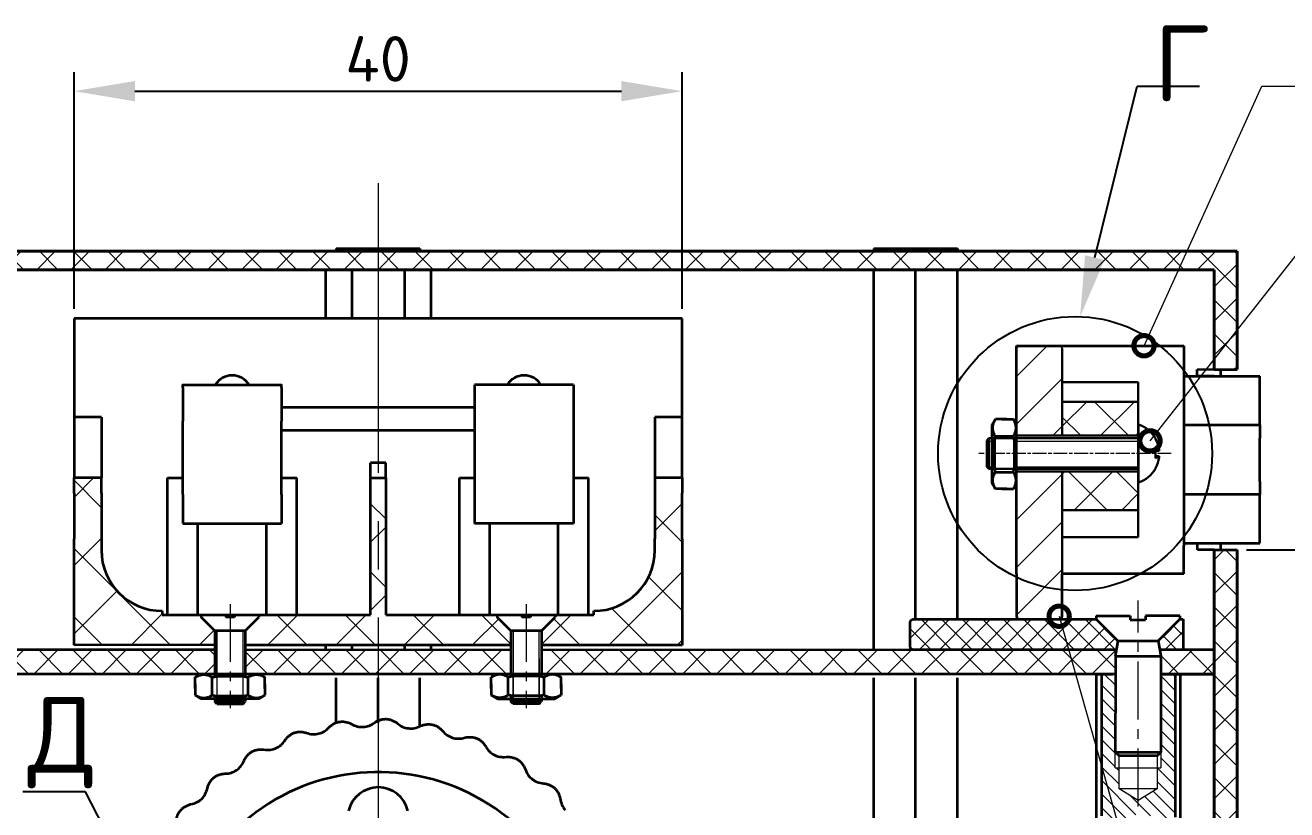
# Model space of a CAD drawing. Header units: millimetres. Extents: x -3633 to 871, y -630 to 261.
# Drawn here: x -569.5 to -486.5, y -286 to -234.4 of the extents above; entities that cross this region are included whole.
import ezdxf
from ezdxf import colors
from ezdxf.entities.mleader import LeaderData, LeaderLine
from ezdxf.math import Vec2, Vec3

# ---------------------------------------------------------------- set-up
doc = ezdxf.new("R2010")
doc.units = ezdxf.units.MM
for name, pattern in [('CENTER2', [28.575, 19.05, -3.175, 3.175, -3.175]), ('Сплошная', [0]), ('Штриховая (длинный-короткий)', [13.68, 9.12, -1.14, 2.28, -1.14])]:
    doc.linetypes.add(name, pattern=pattern)
for name, color, linetype, lineweight in [('Sheet', 7, 'Continuous', 30), ('Text', 7, 'Continuous', 18), ('Размерные линии', 7, 'Continuous', 15), ('Сплошная толстая основная', 7, 'Continuous', 70), ('Сплошная тонкая', 7, 'Continuous', 20), ('Штриховка', 7, 'Continuous', 9)]:
    doc.layers.add(name, color=color, linetype=linetype, lineweight=lineweight)
doc.styles.add('Main', font='isocpeur.ttf', dxfattribs={"height": 3})
doc.styles.get("Standard").update_dxf_attribs({"font": 'arial.ttf'})
doc.dimstyles.new('ISO-25', dxfattribs={"dimtxt": 3, "dimasz": 4, "dimexe": 1.25, "dimexo": 0.625, "dimtad": 1, "dimtoh": 1, "dimtxsty": 'Main', "dimcen": 2.5, "dimadec": 0, "dimazin": 0, "dimtfac": 1, "dimtmove": 0, "dimatfit": 3, "dimfxl": 1, "dimarcsym": 0})
pattern_1 = [(315, (-2192.3733, -484.4126), (1.122532, 1.122532), []), (45, (-2192.3733, -484.4126), (-1.122532, 1.122532), [])]
pattern_2 = [(225, (-2179.315, -489.2828), (0.6735192, -0.6735192), []), (315, (-2179.315, -489.2828), (0.6735192, 0.6735192), [])]

# ---------------------------------------------------------------- blocks, each defined once
blk = doc.blocks.new('*D76')
at = {"layer": 'Defpoints', "color": 0, "transparency": 16777216}
for p in [(-526.315, -238.749), (-566.315, -253.698), (-526.315, -253.698)]:
    blk.add_point(p, dxfattribs=at)
at = {"layer": 'Размерные линии', "color": 0, "lineweight": -2, "transparency": 16777216}
for p, q in [((-566.315, -253.073), (-566.315, -237.499)), ((-526.315, -253.073), (-526.315, -237.499)), ((-562.315, -238.749), (-530.315, -238.749))]:
    blk.add_line(p, q, dxfattribs=at)
at = {"layer": 'Размерные линии', "color": 0, "transparency": 16777216}
for points in [[(-562.315, -238.082), (-562.315, -239.416), (-566.315, -238.749)], [(-530.315, -238.082), (-530.315, -239.416), (-526.315, -238.749)]]:
    blk.add_solid(points, dxfattribs=at)
at = {"layer": 'Размерные линии', "color": 0, "transparency": 16777216, "insert": (-546.315, -236.624), "char_height": 3, "attachment_point": 5, "style": 'Main'}
blk.add_mtext('40', dxfattribs=at)
blk = doc.blocks.new('*D78')
at = {"layer": 'Defpoints', "color": 0, "transparency": 16777216}
for p in [(-489.815, -268.931), (-481.401, -268.931), (-489.815, -303.109)]:
    blk.add_point(p, dxfattribs=at)
at = {"layer": 'Размерные линии', "color": 0, "lineweight": -2, "transparency": 16777216}
for p, q in [((-489.19, -268.931), (-480.151, -268.931)), ((-481.401, -299.109), (-481.401, -272.931)), ((-489.19, -303.109), (-480.151, -303.109))]:
    blk.add_line(p, q, dxfattribs=at)
at = {"layer": 'Размерные линии', "color": 0, "transparency": 16777216}
for points in [[(-482.067, -272.931), (-480.734, -272.931), (-481.401, -268.931)], [(-482.067, -299.109), (-480.734, -299.109), (-481.401, -303.109)]]:
    blk.add_solid(points, dxfattribs=at)
at = {"layer": 'Размерные линии', "color": 0, "transparency": 16777216, "insert": (-483.526, -286.02), "char_height": 3, "attachment_point": 5, "rotation": 90, "style": 'Main'}
blk.add_mtext('34', dxfattribs=at)
blk = doc.blocks.new('_DotSmall')
at = {"color": 0, "linetype": 'ByBlock', "const_width": 0.5}
blk.add_lwpolyline([(-0.0625, 0, 1), (0.0625, 0, 1)], format="xyb", close=True, dxfattribs=at)

msp = doc.modelspace()

# ---------------------------------------------------------------- hatches: boundary and pattern name
at = {"layer": 'Сплошная тонкая', "lineweight": 0}
h = msp.add_hatch(dxfattribs=at)
h.set_pattern_fill('ANSI31', color=256, scale=0.2, angle=270)
h.set_pattern_definition([(315, (-1894.3885, -622.53045), (0.4490128, 0.4490128), [])])
edge = h.paths.add_edge_path()
edge.add_spline(control_points=[(-498.74, -286.43), (-498.417, -286.688), (-497.605, -287.337), (-496.212, -285.52), (-494.206, -287.248), (-493.882, -286.518), (-493.882, -286.516)], knot_values=[0, 0, 0, 0, 1.087651, 2.739415, 5.124833, 5.130619, 5.130619, 5.130619, 5.130619], degree=3, periodic=0)
edge.add_line((-493.882, -286.516), (-493.882, -277.098))
edge.add_line((-493.882, -277.098), (-494.645, -277.098))
edge.add_line((-494.645, -277.098), (-494.815, -277.098))
edge.add_line((-494.815, -277.098), (-494.827, -275.921))
edge.add_line((-494.827, -275.921), (-494.827, -283.271))
edge.add_line((-494.827, -283.271), (-495.077, -283.271))
edge.add_line((-495.077, -283.271), (-495.077, -284.663))
edge.add_line((-495.077, -284.663), (-496.327, -285.415))
edge.add_line((-496.327, -285.415), (-497.577, -284.663))
edge.add_line((-497.577, -284.663), (-497.577, -283.271))
edge.add_line((-497.577, -283.271), (-497.827, -283.271))
edge.add_line((-497.827, -283.271), (-497.827, -275.921))
edge.add_line((-497.827, -275.921), (-497.815, -277.098))
edge.add_line((-497.815, -277.098), (-497.906, -277.098))
edge.add_line((-497.906, -277.098), (-498.733, -277.098))
edge.add_line((-498.733, -277.098), (-498.74, -286.43))
at = {"layer": 'Штриховка'}
h = msp.add_hatch(dxfattribs=at)
h.set_pattern_fill('ANSI37', color=256, scale=0.5, angle=270)
h.set_pattern_definition(pattern_1)
h.paths.add_polyline_path([(-489.815, -249.283), (-508.21, -249.283), (-544.76, -249.283), (-544.76, -249.333), (-544.73, -250.498), (-500.345, -250.498), (-491.315, -250.498), (-491.315, -257.065), (-489.815, -257.065)])
h.paths.add_polyline_path([(-544.181, -249.283), (-593.515, -249.283), (-594.73, -250.498), (-580.084, -250.498), (-544.834, -250.498)])
h.paths.add_polyline_path([(-489.815, -268.931), (-491.315, -268.931), (-491.315, -295.498), (-489.815, -295.498)])
h = msp.add_hatch(dxfattribs=at)
h.set_pattern_fill('ANSI31', color=256, scale=0.7)
h.set_pattern_definition([(45, (-878.1874, -511.9485), (-1.571545, 1.571545), [])])
h.paths.add_polyline_path([(-501.315, -255.698, 0.414214), (-501.515, -255.498), (-504.115, -255.498, 0.414214), (-504.315, -255.698), (-504.315, -261.415), (-501.315, -261.415)])
h.paths.add_polyline_path([(-501.315, -263.764), (-504.315, -263.764), (-504.315, -273.298, 0.414214), (-504.115, -273.498), (-501.515, -273.465, -0.87109), (-501.56, -273.137, -0.497301), (-501.348, -273.298), (-501.315, -270.498)])
h = msp.add_hatch(dxfattribs=at)
h.set_pattern_fill('ANSI37', color=256, scale=0.7)
h.set_pattern_definition([(45, (-878.1874, -511.9485), (-1.571545, 1.571545), []), (135, (-878.1874, -511.9485), (-1.571545, -1.571545), [])])
h.paths.add_polyline_path([(-501.315, -259.191), (-501.315, -261.415), (-496.315, -261.415), (-496.315, -260.689), (-496.315, -259.191)])
h.paths.add_polyline_path([(-496.315, -266.308), (-496.315, -264.489), (-496.315, -263.764), (-501.315, -263.764), (-501.315, -266.308)])
h = msp.add_hatch(dxfattribs=at)
h.set_pattern_fill('ANSI37', color=256, angle=90)
h.paths.add_polyline_path([(-564.515, -268.198), (-564.515, -265.198), (-564.515, -264.198), (-566.315, -264.198), (-566.315, -265.198), (-566.315, -268.198), (-566.315, -275.198), (-557.053, -275.187), (-557.053, -274.258), (-557.953, -273.358), (-557.953, -273.198), (-560.515, -273.198), (-560.515, -272.948, -0.414214), (-564.515, -268.948)])
h.paths.add_polyline_path([(-546.315, -264.198), (-546.815, -264.198), (-546.815, -273.198), (-554.153, -273.198), (-554.153, -273.358), (-555.052, -274.258), (-555.052, -275.204), (-546.315, -275.201)])
h.paths.add_polyline_path([(-537.578, -274.258), (-538.477, -273.358), (-538.477, -273.198), (-545.815, -273.198), (-545.815, -264.198), (-546.315, -264.198), (-546.315, -275.201), (-537.578, -275.198)])
h.paths.add_polyline_path([(-526.315, -268.198), (-526.315, -265.198), (-526.315, -264.198), (-528.115, -264.198), (-528.115, -265.198), (-528.115, -268.198), (-528.115, -268.948, -0.414214), (-532.115, -272.948), (-532.115, -273.198), (-534.677, -273.198), (-534.677, -273.358), (-535.577, -274.258), (-535.577, -275.198), (-526.315, -275.198)])
h = msp.add_hatch(dxfattribs=at)
h.set_pattern_fill('ANSI37', color=256, scale=0.3, angle=180)
h.set_pattern_definition(pattern_2)
h.paths.add_polyline_path([(-499.078, -273.498), (-511.115, -273.498, 0.414214), (-511.315, -273.698), (-511.315, -275.298, 0.414214), (-511.115, -275.498), (-497.815, -275.498), (-497.815, -275.849), (-497.655, -274.921)])
h = msp.add_hatch(dxfattribs=at)
h.set_pattern_fill('ANSI37', color=256, scale=0.3, angle=180)
h.set_pattern_definition(pattern_2)
h.paths.add_polyline_path([(-493.363, -273.498), (-493.577, -273.498), (-495, -274.921), (-494.827, -275.921), (-494.815, -275.921), (-494.815, -275.498), (-493.363, -275.498)])
h = msp.add_hatch(dxfattribs=at)
h.set_pattern_fill('ANSI37', color=256, scale=0.5)
h.paths.add_polyline_path([(-555.052, -276.097), (-555.052, -275.498), (-546.315, -275.496), (-546.315, -277.098), (-555.052, -277.098)])
h.paths.add_polyline_path([(-592.188, -277.098), (-591.736, -275.498), (-581.515, -275.498), (-557.053, -275.486), (-557.053, -277.098)])
h = msp.add_hatch(dxfattribs=at)
h.set_pattern_fill('ANSI37', color=256, scale=0.5)
h.paths.add_polyline_path([(-537.578, -276.097), (-537.578, -275.498), (-546.315, -275.496), (-546.315, -277.098), (-537.578, -277.098)])
h.paths.add_polyline_path([(-500.894, -275.498), (-511.115, -275.498), (-535.577, -275.486), (-535.577, -277.098), (-500.442, -277.098)])
h = msp.add_hatch(dxfattribs=at)
h.set_pattern_fill('ANSI37', color=256, scale=0.5)
h.paths.add_polyline_path([(-497.815, -275.921), (-497.827, -275.921), (-497.815, -275.849), (-497.815, -275.498), (-500.894, -275.498), (-500.442, -277.098), (-497.815, -277.098)])
h = msp.add_hatch(dxfattribs=at)
h.set_pattern_fill('ANSI37', color=256, scale=0.5, angle=270)
h.set_pattern_definition(pattern_1)
h.paths.add_polyline_path([(-491.315, -277.098), (-491.315, -275.498), (-494.815, -275.498), (-494.815, -277.098)])

# ---------------------------------------------------------------- linework, layer by layer
at = {"ltscale": 1.31579}
for p, q in [((-504.315, -255.498), (-504.115, -255.498)), ((-504.315, -255.698), (-504.315, -255.498)), ((-504.115, -255.498), (-501.515, -255.498)), ((-501.515, -255.498), (-493.61, -255.498)), ((-504.315, -261.415), (-504.315, -255.698)), ((-501.315, -261.415), (-501.315, -259.191)), ((-504.315, -273.298), (-504.315, -263.764)), ((-501.315, -266.308), (-501.315, -263.764)), ((-511.315, -275.298), (-511.315, -273.698)), ((-511.115, -273.498), (-504.115, -273.498)), ((-501.515, -273.498), (-499.163, -273.498)), ((-493.61, -275.498), (-494.674, -275.498))]:
    msp.add_line(p, q, dxfattribs=at)
at = {"ltscale": 1.31579, "extrusion": (0, 0, -1)}
for centre, start, end in [((504.115, -255.698), 0, 90), ((501.515, -255.698), 90, 180), ((511.115, -273.698), 0, 90), ((504.115, -273.298), 270, 0), ((501.515, -273.298), 180, 270), ((511.115, -275.298), 270, 0)]:
    msp.add_arc(centre, 0.2, start, end, dxfattribs=at)
at = {"layer": 'Sheet', "lineweight": 35, "ltscale": 1.31579}
for p, q in [((-578.92, -249.283), (-549.065, -249.283)), ((-549.065, -249.105), (-543.565, -249.105)), ((-549.065, -249.105), (-549.065, -249.283)), ((-543.565, -249.105), (-543.565, -249.283)), ((-543.565, -249.283), (-513.71, -249.283)), ((-513.71, -249.105), (-508.21, -249.105)), ((-513.71, -249.105), (-513.71, -249.283)), ((-508.21, -249.105), (-508.21, -249.283)), ((-549.779, -250.498), (-549.779, -253.698)), ((-548.047, -250.498), (-548.047, -253.698)), ((-544.583, -250.498), (-544.583, -253.698)), ((-542.851, -250.498), (-542.851, -253.698)), ((-513.714, -275.469), (-513.714, -250.523)), ((-510.96, -273.498), (-510.96, -250.523)), ((-508.196, -273.498), (-508.206, -250.523)), ((-566.315, -253.698), (-566.315, -260.198)), ((-544.583, -253.698), (-566.315, -253.698)), ((-526.315, -253.698), (-544.815, -253.698)), ((-526.315, -260.198), (-526.315, -253.698)), ((-504.315, -255.498), (-493.315, -255.498)), ((-504.315, -270.498), (-504.315, -255.498)), ((-493.315, -255.498), (-493.315, -265.286)), ((-492.431, -257.498), (-492.431, -257.065)), ((-490.901, -257.065), (-490.901, -257.498)), ((-559.165, -258.072), (-552.665, -258.072)), ((-539.965, -258.072), (-539.965, -258.25)), ((-533.465, -258.072), (-539.965, -258.072)), ((-533.465, -258.072), (-533.465, -258.25)), ((-493.315, -257.498), (-488.315, -257.498)), ((-491.32, -257.498), (-492.431, -257.498)), ((-488.315, -260.71), (-488.315, -257.498)), ((-559.165, -258.25), (-559.165, -260.47)), ((-552.665, -258.25), (-552.665, -260.47)), ((-539.965, -258.25), (-539.965, -260.47)), ((-533.465, -258.25), (-533.465, -260.47)), ((-539.965, -259.572), (-552.665, -259.572)), ((-566.315, -260.198), (-566.315, -264.198)), ((-564.515, -260.198), (-566.315, -260.198)), ((-564.515, -260.198), (-564.515, -264.198)), ((-539.965, -260.47), (-539.965, -265.291)), ((-533.465, -260.47), (-533.465, -265.291)), ((-528.115, -260.198), (-528.115, -264.198)), ((-526.315, -260.198), (-528.115, -260.198)), ((-526.315, -264.198), (-526.315, -260.198)), ((-505.942, -260.739), (-505.709, -260.336)), ((-504.955, -260.336), (-505.709, -260.336)), ((-505.276, -260.336), (-504.521, -260.336)), ((-504.315, -260.692), (-504.521, -260.336)), ((-539.965, -261.072), (-552.665, -261.072)), ((-493.315, -260.71), (-488.315, -260.71)), ((-488.315, -260.71), (-488.315, -261.575)), ((-504.315, -261.769), (-504.459, -261.744)), ((-488.315, -264.421), (-488.315, -261.575)), ((-546.815, -264.198), (-546.815, -263.198)), ((-545.815, -263.198), (-546.815, -263.198)), ((-545.815, -264.198), (-545.815, -263.198)), ((-504.315, -263.49), (-504.451, -263.514)), ((-566.315, -265.198), (-566.315, -264.198)), ((-564.515, -264.198), (-566.315, -264.198)), ((-564.515, -265.198), (-564.515, -264.198)), ((-560.165, -273.198), (-560.165, -264.198)), ((-560.165, -264.198), (-559.165, -264.198)), ((-552.665, -264.198), (-551.665, -264.198)), ((-551.665, -273.198), (-551.665, -264.198)), ((-546.815, -264.198), (-545.815, -264.198)), ((-546.815, -273.198), (-546.815, -264.198)), ((-545.815, -264.198), (-545.815, -273.198)), ((-540.965, -273.198), (-540.965, -264.198)), ((-540.965, -264.198), (-539.965, -264.198)), ((-533.465, -264.198), (-532.465, -264.198)), ((-532.465, -273.198), (-532.465, -264.198)), ((-528.115, -264.198), (-528.115, -265.198)), ((-526.315, -264.198), (-528.115, -264.198)), ((-526.315, -264.198), (-526.315, -265.198)), ((-505.942, -264.52), (-505.709, -264.923)), ((-504.315, -264.567), (-504.521, -264.923)), ((-488.315, -264.421), (-488.315, -265.286)), ((-566.315, -265.198), (-566.315, -268.198)), ((-564.515, -265.198), (-564.515, -268.198)), ((-559.165, -265.291), (-559.165, -267.198)), ((-552.665, -265.291), (-552.665, -267.198)), ((-539.965, -265.291), (-539.965, -267.198)), ((-533.465, -265.291), (-533.465, -267.198)), ((-528.115, -265.198), (-528.115, -268.198)), ((-526.315, -268.198), (-526.315, -265.198)), ((-504.955, -264.923), (-505.709, -264.923)), ((-505.276, -264.923), (-504.521, -264.923)), ((-505.276, -264.923), (-504.521, -264.923)), ((-493.315, -265.286), (-493.315, -268.665)), ((-488.315, -265.286), (-493.315, -265.286)), ((-488.315, -268.498), (-488.315, -265.286)), ((-559.165, -267.198), (-552.665, -267.198)), ((-558.165, -273.198), (-558.165, -267.198)), ((-553.665, -273.198), (-553.665, -267.198)), ((-533.465, -267.198), (-539.965, -267.198)), ((-538.965, -273.198), (-538.965, -267.198)), ((-534.465, -273.198), (-534.465, -267.198)), ((-566.315, -275.198), (-566.315, -268.198)), ((-564.515, -268.198), (-564.515, -268.948)), ((-528.115, -268.948), (-528.115, -268.198)), ((-526.315, -268.198), (-526.315, -275.198)), ((-493.315, -268.498), (-488.315, -268.498)), ((-493.315, -270.498), (-493.315, -268.665)), ((-492.426, -268.931), (-492.426, -268.498)), ((-490.896, -268.498), (-490.896, -268.931)), ((-491.315, -268.931), (-492.426, -268.931)), ((-491.315, -268.931), (-489.815, -268.931)), ((-504.315, -270.498), (-504.315, -273.298)), ((-493.315, -270.498), (-501.315, -270.498)), ((-501.315, -273.298), (-501.315, -270.498)), ((-560.515, -272.948), (-560.515, -273.198)), ((-532.115, -273.198), (-532.115, -272.948)), ((-560.515, -273.198), (-546.815, -273.198)), ((-557.953, -273.198), (-557.953, -273.358)), ((-557.953, -273.198), (-556.335, -273.198)), ((-557.053, -274.258), (-557.953, -273.358)), ((-555.77, -273.198), (-554.153, -273.198)), ((-555.052, -274.258), (-554.153, -273.358)), ((-554.153, -273.198), (-554.153, -273.358)), ((-545.815, -273.198), (-532.115, -273.198)), ((-538.477, -273.198), (-538.477, -273.358)), ((-538.477, -273.198), (-536.86, -273.198)), ((-537.578, -274.258), (-538.477, -273.358)), ((-536.295, -273.198), (-534.677, -273.198)), ((-535.577, -274.258), (-534.677, -273.358)), ((-534.677, -273.198), (-534.677, -273.358)), ((-511.315, -275.298), (-511.315, -273.698)), ((-511.115, -273.498), (-499.077, -273.498)), ((-499.078, -273.271), (-496.84, -273.271)), ((-497.912, -274.663), (-499.078, -273.498)), ((-499.077, -273.271), (-499.077, -273.498)), ((-497.655, -274.921), (-499.077, -273.498)), ((-495, -274.921), (-493.577, -273.498)), ((-493.577, -273.498), (-494.742, -274.663)), ((-493.577, -273.271), (-493.577, -273.498)), ((-493.577, -273.498), (-493.363, -273.498)), ((-493.363, -273.498), (-493.363, -275.498)), ((-493.363, -273.498), (-493.362, -273.498)), ((-493.362, -273.498), (-493.362, -275.498)), ((-555.052, -274.258), (-557.053, -274.258)), ((-535.577, -274.258), (-537.578, -274.258)), ((-594.815, -275.498), (-557.053, -275.492)), ((-557.053, -275.187), (-566.315, -275.198)), ((-537.578, -275.198), (-555.052, -275.204)), ((-555.052, -275.494), (-537.578, -275.498)), ((-549.779, -275.198), (-549.779, -275.498)), ((-548.047, -275.198), (-548.047, -275.498)), ((-544.583, -275.198), (-544.583, -275.498)), ((-542.851, -275.198), (-542.851, -275.498)), ((-526.315, -275.198), (-535.577, -275.198)), ((-535.577, -275.486), (-497.815, -275.498)), ((-497.815, -275.498), (-511.115, -275.498)), ((-497.655, -274.921), (-497.827, -275.921)), ((-497.815, -275.498), (-497.815, -277.098)), ((-497.655, -274.921), (-495, -274.921)), ((-495, -274.921), (-494.827, -275.921)), ((-493.363, -275.498), (-494.901, -275.496)), ((-491.315, -275.498), (-491.315, -277.098)), ((-497.827, -275.921), (-494.815, -275.921)), ((-494.827, -275.921), (-494.827, -282.248)), ((-497.815, -277.098), (-594.815, -277.098)), ((-557.991, -277.098), (-558.347, -277.303)), ((-556.913, -277.098), (-556.937, -277.233)), ((-555.192, -277.098), (-555.167, -277.242)), ((-554.115, -277.098), (-553.759, -277.303)), ((-549.065, -277.098), (-549.069, -277.1)), ((-543.565, -277.098), (-543.561, -277.1)), ((-538.515, -277.098), (-538.871, -277.303)), ((-537.438, -277.098), (-537.463, -277.242)), ((-535.717, -277.098), (-535.693, -277.233)), ((-534.639, -277.098), (-534.283, -277.303)), ((-513.71, -277.098), (-513.714, -277.1)), ((-508.21, -277.098), (-508.206, -277.1)), ((-499.069, -277.1), (-499.065, -277.098)), ((-499.069, -302.096), (-499.069, -277.1)), ((-499.065, -277.098), (-497.975, -277.098)), ((-497.815, -277.098), (-497.827, -282.248)), ((-494.815, -277.098), (-494.815, -277.098)), ((-494.655, -277.098), (-493.565, -277.098)), ((-493.565, -277.098), (-493.561, -277.1)), ((-493.561, -277.1), (-493.561, -302.096)), ((-558.347, -278.058), (-558.347, -277.303)), ((-558.347, -278.058), (-558.347, -277.303)), ((-558.347, -277.737), (-558.347, -278.492)), ((-553.759, -278.058), (-553.759, -277.303)), ((-553.759, -277.737), (-553.759, -278.492)), ((-549.069, -280.299), (-549.069, -277.346)), ((-546.315, -280.319), (-546.315, -277.346)), ((-543.561, -280.533), (-543.561, -277.346)), ((-538.871, -278.058), (-538.871, -277.303)), ((-538.871, -277.737), (-538.871, -278.492)), ((-534.283, -278.058), (-534.283, -277.303)), ((-534.283, -278.058), (-534.283, -277.303)), ((-534.283, -277.737), (-534.283, -278.492)), ((-513.714, -293.098), (-513.714, -277.346)), ((-510.96, -293.098), (-510.96, -277.346)), ((-508.206, -293.098), (-508.206, -277.346)), ((-557.943, -278.725), (-558.346, -278.492)), ((-554.161, -278.725), (-553.758, -278.492)), ((-538.469, -278.725), (-538.872, -278.492)), ((-534.687, -278.725), (-534.284, -278.492))]:
    msp.add_line(p, q, dxfattribs=at)
at = {"layer": 'Sheet', "ltscale": 1.31579}
for p, q in [((-501.315, -255.698), (-501.315, -261.415)), ((-501.315, -257.898), (-496.315, -257.898)), ((-496.315, -259.191), (-496.315, -257.898)), ((-501.315, -259.191), (-496.315, -259.191)), ((-496.315, -259.191), (-496.315, -260.689)), ((-496.315, -260.689), (-496.315, -261.415)), ((-496.291, -260.689), (-496.315, -260.689)), ((-496.291, -260.689), (-496.291, -264.489)), ((-506.265, -261.723), (-506.131, -261.589)), ((-506.265, -263.456), (-506.265, -261.723)), ((-496.315, -261.589), (-506.131, -261.589)), ((-506.131, -261.589), (-506.131, -263.589)), ((-501.315, -261.415), (-504.315, -261.415)), ((-504.315, -263.764), (-504.315, -261.415)), ((-496.315, -261.415), (-501.315, -261.415)), ((-496.315, -261.415), (-496.315, -264.489)), ((-495.183, -261.589), (-495.183, -261.636)), ((-495.183, -262.289), (-495.183, -262.889)), ((-494.938, -262.415), (-495.183, -262.415)), ((-494.938, -262.764), (-495.183, -262.764)), ((-494.938, -262.415), (-494.938, -262.346)), ((-494.938, -262.833), (-494.938, -262.764)), ((-506.265, -263.456), (-506.131, -263.589)), ((-496.315, -263.589), (-506.131, -263.589)), ((-504.315, -263.764), (-501.315, -263.764)), ((-501.315, -263.764), (-496.315, -263.764)), ((-501.315, -263.764), (-501.315, -273.298)), ((-495.183, -263.543), (-495.183, -263.589)), ((-496.315, -264.489), (-496.315, -266.308)), ((-496.291, -264.489), (-496.315, -264.489)), ((-496.315, -266.308), (-501.315, -266.308)), ((-496.315, -268.098), (-496.315, -266.308)), ((-501.315, -268.098), (-496.315, -268.098)), ((-499.065, -277.098), (-499.069, -277.1)), ((-493.61, -277.098), (-494.674, -277.098))]:
    msp.add_line(p, q, dxfattribs=at)
at = {"layer": 'Sheet'}
msp.add_line((-492.431, -257.065), (-490.841, -257.065), dxfattribs=at)
at = {"layer": 'Sheet', "lineweight": 35}
for p, q in [((-491.315, -257.065), (-489.815, -257.065)), ((-505.942, -260.739), (-505.942, -261.63)), ((-505.942, -261.604), (-505.942, -264.52)), ((-505.743, -263.63), (-505.754, -261.629)), ((-505.717, -261.446), (-504.513, -261.446)), ((-504.458, -263.515), (-504.459, -261.744)), ((-504.459, -261.769), (-504.315, -261.769)), ((-505.717, -263.813), (-504.513, -263.813)), ((-504.315, -263.49), (-504.458, -263.49)), ((-556.335, -273.198), (-556.335, -273.357)), ((-555.77, -273.357), (-556.335, -273.357)), ((-555.77, -273.198), (-555.77, -273.357)), ((-536.86, -273.198), (-536.86, -273.357)), ((-536.295, -273.357), (-536.86, -273.357)), ((-536.295, -273.198), (-536.295, -273.357)), ((-496.837, -273.276), (-496.837, -273.542)), ((-496.837, -273.542), (-495.833, -273.542)), ((-493.58, -273.272), (-495.833, -273.272)), ((-495.833, -273.276), (-495.833, -273.542)), ((-557.053, -274.258), (-557.053, -277.27)), ((-555.052, -274.258), (-555.052, -277.27)), ((-537.578, -274.258), (-537.578, -277.27)), ((-535.577, -274.258), (-535.577, -277.27)), ((-537.578, -276.097), (-537.578, -277.27)), ((-535.577, -276.097), (-535.577, -277.27)), ((-556.913, -277.098), (-556.913, -277.241)), ((-555.192, -277.242), (-555.192, -277.098)), ((-537.438, -277.242), (-537.438, -277.098)), ((-535.717, -277.098), (-535.717, -277.241)), ((-498.74, -277.098), (-498.74, -286.43)), ((-493.882, -277.098), (-493.882, -286.516)), ((-557.236, -278.5), (-557.236, -277.296)), ((-556.938, -277.241), (-555.167, -277.242)), ((-554.869, -278.5), (-554.869, -277.296)), ((-537.761, -278.5), (-537.761, -277.296)), ((-535.692, -277.241), (-537.463, -277.242)), ((-535.394, -278.5), (-535.394, -277.296)), ((-555.027, -278.725), (-557.943, -278.725)), ((-557.053, -278.525), (-557.053, -278.914)), ((-557.052, -278.526), (-555.051, -278.536)), ((-555.052, -278.536), (-555.052, -278.914)), ((-554.161, -278.725), (-555.052, -278.725)), ((-538.469, -278.725), (-537.578, -278.725)), ((-537.603, -278.725), (-534.687, -278.725)), ((-535.578, -278.526), (-537.579, -278.536)), ((-537.578, -278.536), (-537.578, -278.914)), ((-535.577, -278.525), (-535.577, -278.914)), ((-556.912, -279.05), (-557.052, -278.914)), ((-555.052, -278.914), (-557.052, -278.914)), ((-556.912, -279.05), (-555.192, -279.05)), ((-555.192, -279.05), (-555.052, -278.914)), ((-537.438, -279.05), (-537.578, -278.914)), ((-537.578, -278.914), (-535.578, -278.914)), ((-535.718, -279.05), (-537.438, -279.05)), ((-535.718, -279.05), (-535.578, -278.914)), ((-497.577, -282.492), (-497.827, -282.248)), ((-497.827, -282.248), (-494.827, -282.248)), ((-495.077, -282.492), (-497.577, -282.492)), ((-494.827, -282.248), (-495.077, -282.492))]:
    msp.add_line(p, q, dxfattribs=at)
at = {"layer": 'Sheet', "linetype": 'Сплошная', "ltscale": 0.473684}
msp.add_line((-496.384, -261.415), (-496.315, -261.296), dxfattribs=at)
at = {"layer": 'Sheet', "lineweight": 35, "ltscale": 1.31579}
for centre, radius, start, end in [((-555.915, -258.748), 1.3, 31.34473, 148.65527), ((-536.715, -258.748), 1.3, 31.34573, 148.65427), ((-560.515, -268.948), 4, 180, 270), ((-532.115, -268.948), 4, 270, 0), ((-504.115, -273.298), 0.2, 180, 270), ((-501.515, -273.298), 0.2, 270, 0), ((-546.309, -297.1), 13.55, 357.04794, 197.38801), ((-546.304, -286.55), 2, 13.0667, 166.9333)]:
    msp.add_arc(centre, radius, start, end, dxfattribs=at)
at = {"layer": 'Sheet', "ltscale": 1.31579, "extrusion": (0, 0, -1)}
for start, end in [(108.19487, 150), (210, 251.80513)]:
    msp.add_arc((496.915, -262.589), 2, start, end, dxfattribs=at)
at = {"layer": 'Sheet', "lineweight": 35, "ltscale": 1.31579, "extrusion": (0, 0, -1)}
for centre, start, end in [((511.115, -273.698), 0, 90), ((511.115, -275.298), 270, 0)]:
    msp.add_arc(centre, 0.2, start, end, dxfattribs=at)
at = {"layer": 'Sheet', "ltscale": 1.31579, "extrusion": (0, 0, -1)}
for centre, start_param, end_param in [((-496.915, -262.612), 5.763257, 6.147246), ((-496.915, -262.567), 0.135939, 0.519928)]:
    msp.add_ellipse(centre, major_axis=(1.996, 0), ratio=0.984808, start_param=start_param, end_param=end_param, dxfattribs=at)
at = {"layer": 'Sheet', "ltscale": 1.31579}
for centre, start_param, end_param in [((-496.915, -262.462), 0.135939, 0.519928), ((-496.915, -262.717), 5.763257, 6.147246)]:
    msp.add_ellipse(centre, major_axis=(1.996, 0), ratio=0.173648, start_param=start_param, end_param=end_param, dxfattribs=at)
at = {"layer": 'Sheet', "lineweight": 35, "ltscale": 1.31579}
for points, degree in [([(-559.165, -258.25), (-559.165, -258.183), (-559.165, -258.129), (-559.165, -258.091), (-559.165, -258.072), (-559.165, -258.072)], 5), ([(-552.665, -258.25), (-552.665, -258.183), (-552.665, -258.129), (-552.665, -258.091), (-552.665, -258.072), (-552.665, -258.072)], 5), ([(-549.531, -280.596), (-548.88, -279.992), (-548.08, -280.378)], 2), ([(-548.08, -280.378), (-547.811, -280.537), (-547.548, -280.604), (-547.291, -280.578)], 3), ([(-547.291, -280.578), (-547.033, -280.574), (-546.78, -280.476), (-546.532, -280.285)], 3), ([(-546.532, -280.285), (-545.784, -279.808), (-545.066, -280.33)], 2), ([(-545.066, -280.33), (-544.83, -280.535), (-544.583, -280.648), (-544.325, -280.668)], 3), ([(-543.526, -280.516), (-542.704, -280.18), (-542.091, -280.821)], 2), ([(-552.426, -281.436), (-551.893, -280.726), (-551.037, -280.963)], 2), ([(-551.037, -280.963), (-550.745, -281.072), (-550.474, -281.091), (-550.226, -281.019)], 3), ([(-550.226, -281.019), (-549.972, -280.968), (-549.741, -280.827), (-549.531, -280.596)], 3), ([(-544.325, -280.668), (-544.07, -280.71), (-543.804, -280.659), (-543.526, -280.516)], 3), ([(-542.091, -280.821), (-541.896, -281.065), (-541.673, -281.22), (-541.423, -281.287)], 3), ([(-541.423, -281.287), (-541.18, -281.373), (-540.908, -281.37), (-540.61, -281.279)], 3), ([(-540.61, -281.279), (-539.741, -281.095), (-539.252, -281.836)], 2), ([(-555.125, -282.78), (-554.727, -281.986), (-553.843, -282.066)], 2), ([(-553.843, -282.066), (-553.535, -282.121), (-553.266, -282.092), (-553.034, -281.977)], 3), ([(-553.034, -281.977), (-552.794, -281.882), (-552.591, -281.701), (-552.426, -281.436)], 3), ([(-539.252, -281.836), (-539.104, -282.111), (-538.912, -282.303), (-538.678, -282.413)], 3), ([(-555.626, -283.421), (-555.407, -283.284), (-555.24, -283.071), (-555.125, -282.78)], 3), ([(-538.678, -282.413), (-538.454, -282.541), (-538.187, -282.587), (-537.876, -282.551)], 3), ([(-537.876, -282.551), (-536.989, -282.525), (-536.64, -283.341)], 2), ([(-557.54, -284.584), (-557.29, -283.732), (-556.406, -283.653)], 2), ([(-556.406, -283.653), (-556.094, -283.652), (-555.834, -283.575), (-555.626, -283.421)], 3), ([(-536.64, -283.341), (-536.543, -283.638), (-536.389, -283.862), (-536.178, -284.012)], 3), ([(-557.919, -285.305), (-557.727, -285.131), (-557.601, -284.891), (-557.54, -284.584)], 3), ([(-536.178, -284.012), (-535.981, -284.178), (-535.726, -284.271), (-535.414, -284.291)], 3), ([(-535.414, -284.291), (-534.536, -284.423), (-534.339, -285.289)], 2), ([(-558.645, -285.672), (-558.338, -285.616), (-558.096, -285.493), (-557.919, -285.305)], 3), ([(-534.339, -285.289), (-534.296, -285.598), (-534.185, -285.846), (-534.004, -286.031)], 3), ([(-559.594, -286.791), (-559.501, -285.908), (-558.645, -285.672)], 2)]:
    msp.add_open_spline(points, degree=degree, dxfattribs=at)
for points, knots in [([(-559.165, -265.291), (-559.165, -264.416), (-559.165, -263.548), (-559.165, -261.903), (-559.165, -261.14), (-559.165, -260.47)], [-0.5247777, -0.5247777, -0.5247777, -0.5247777, -0.2623889, -0.2623889, 0, 0, 0, 0]), ([(-552.665, -265.291), (-552.665, -264.416), (-552.665, -263.548), (-552.665, -261.903), (-552.665, -261.14), (-552.665, -260.47)], [-0.5247777, -0.5247777, -0.5247777, -0.5247777, -0.2623889, -0.2623889, 0, 0, 0, 0]), ([(-504.513, -260.349), (-504.514, -260.347), (-504.515, -260.345), (-504.519, -260.338), (-504.521, -260.336), (-504.521, -260.336)], [0.043180778, 0.043180778, 0.043180778, 0.043180778, 0.044279628, 0.044279628, 0.048290108, 0.048290108, 0.048290108, 0.048290108]), ([(-505.717, -261.533), (-505.716, -261.529), (-505.715, -261.525), (-505.711, -261.508), (-505.709, -261.494), (-505.709, -261.471), (-505.711, -261.46), (-505.715, -261.45), (-505.716, -261.448), (-505.717, -261.446)], [0.04318078, 0.04318078, 0.04318078, 0.04318078, 0.04427963, 0.04427963, 0.04829011, 0.04829011, 0.05230059, 0.05230059, 0.05339944, 0.05339944, 0.05339944, 0.05339944]), ([(-504.513, -261.533), (-504.514, -261.529), (-504.515, -261.525), (-504.519, -261.508), (-504.521, -261.494), (-504.521, -261.471), (-504.519, -261.46), (-504.515, -261.45), (-504.514, -261.448), (-504.513, -261.446)], [0.04318078, 0.04318078, 0.04318078, 0.04318078, 0.04427963, 0.04427963, 0.04829011, 0.04829011, 0.05230059, 0.05230059, 0.05339944, 0.05339944, 0.05339944, 0.05339944]), ([(-505.717, -263.813), (-505.716, -263.811), (-505.715, -263.809), (-505.711, -263.799), (-505.709, -263.788), (-505.709, -263.765), (-505.711, -263.751), (-505.715, -263.734), (-505.716, -263.73), (-505.717, -263.727)], [0.04318078, 0.04318078, 0.04318078, 0.04318078, 0.04427963, 0.04427963, 0.04829011, 0.04829011, 0.05230059, 0.05230059, 0.05339944, 0.05339944, 0.05339944, 0.05339944]), ([(-504.513, -263.813), (-504.514, -263.811), (-504.515, -263.809), (-504.519, -263.799), (-504.521, -263.788), (-504.521, -263.765), (-504.519, -263.751), (-504.515, -263.734), (-504.514, -263.73), (-504.513, -263.727)], [0.04318078, 0.04318078, 0.04318078, 0.04318078, 0.04427963, 0.04427963, 0.04829011, 0.04829011, 0.05230059, 0.05230059, 0.05339944, 0.05339944, 0.05339944, 0.05339944]), ([(-557.236, -277.296), (-557.234, -277.297), (-557.232, -277.298), (-557.222, -277.302), (-557.211, -277.303), (-557.188, -277.303), (-557.175, -277.302), (-557.157, -277.298), (-557.153, -277.297), (-557.15, -277.296)], [0.04318078, 0.04318078, 0.04318078, 0.04318078, 0.04427963, 0.04427963, 0.04829011, 0.04829011, 0.05230059, 0.05230059, 0.05339944, 0.05339944, 0.05339944, 0.05339944]), ([(-554.956, -277.296), (-554.952, -277.297), (-554.948, -277.298), (-554.931, -277.302), (-554.917, -277.303), (-554.894, -277.303), (-554.883, -277.302), (-554.873, -277.298), (-554.871, -277.297), (-554.869, -277.296)], [0.04318078, 0.04318078, 0.04318078, 0.04318078, 0.04427963, 0.04427963, 0.04829011, 0.04829011, 0.05230059, 0.05230059, 0.05339944, 0.05339944, 0.05339944, 0.05339944]), ([(-553.772, -277.296), (-553.77, -277.297), (-553.769, -277.298), (-553.762, -277.302), (-553.759, -277.303), (-553.759, -277.303)], [0.043180778, 0.043180778, 0.043180778, 0.043180778, 0.044279628, 0.044279628, 0.048290108, 0.048290108, 0.048290108, 0.048290108]), ([(-538.858, -277.296), (-538.86, -277.297), (-538.861, -277.298), (-538.868, -277.302), (-538.871, -277.303), (-538.871, -277.303)], [0.043180778, 0.043180778, 0.043180778, 0.043180778, 0.044279628, 0.044279628, 0.048290108, 0.048290108, 0.048290108, 0.048290108]), ([(-537.674, -277.296), (-537.678, -277.297), (-537.682, -277.298), (-537.699, -277.302), (-537.713, -277.303), (-537.736, -277.303), (-537.747, -277.302), (-537.757, -277.298), (-537.759, -277.297), (-537.761, -277.296)], [0.04318078, 0.04318078, 0.04318078, 0.04318078, 0.04427963, 0.04427963, 0.04829011, 0.04829011, 0.05230059, 0.05230059, 0.05339944, 0.05339944, 0.05339944, 0.05339944]), ([(-535.394, -277.296), (-535.396, -277.297), (-535.398, -277.298), (-535.408, -277.302), (-535.419, -277.303), (-535.442, -277.303), (-535.456, -277.302), (-535.473, -277.298), (-535.477, -277.297), (-535.48, -277.296)], [0.04318078, 0.04318078, 0.04318078, 0.04318078, 0.04427963, 0.04427963, 0.04829011, 0.04829011, 0.05230059, 0.05230059, 0.05339944, 0.05339944, 0.05339944, 0.05339944]), ([(-557.236, -278.5), (-557.234, -278.499), (-557.232, -278.498), (-557.221, -278.494), (-557.21, -278.492), (-557.187, -278.492), (-557.174, -278.494), (-557.156, -278.498), (-557.153, -278.499), (-557.149, -278.5)], [0.04318078, 0.04318078, 0.04318078, 0.04318078, 0.04427963, 0.04427963, 0.04829011, 0.04829011, 0.05230059, 0.05230059, 0.05339944, 0.05339944, 0.05339944, 0.05339944]), ([(-554.955, -278.5), (-554.951, -278.499), (-554.948, -278.498), (-554.93, -278.494), (-554.917, -278.492), (-554.893, -278.492), (-554.883, -278.494), (-554.872, -278.498), (-554.87, -278.499), (-554.868, -278.5)], [0.04318078, 0.04318078, 0.04318078, 0.04318078, 0.04427963, 0.04427963, 0.04829011, 0.04829011, 0.05230059, 0.05230059, 0.05339944, 0.05339944, 0.05339944, 0.05339944]), ([(-537.675, -278.5), (-537.679, -278.499), (-537.683, -278.498), (-537.7, -278.494), (-537.713, -278.492), (-537.737, -278.492), (-537.747, -278.494), (-537.758, -278.498), (-537.76, -278.499), (-537.762, -278.5)], [0.04318078, 0.04318078, 0.04318078, 0.04318078, 0.04427963, 0.04427963, 0.04829011, 0.04829011, 0.05230059, 0.05230059, 0.05339944, 0.05339944, 0.05339944, 0.05339944]), ([(-535.395, -278.5), (-535.396, -278.499), (-535.398, -278.498), (-535.409, -278.494), (-535.42, -278.492), (-535.443, -278.492), (-535.456, -278.494), (-535.474, -278.498), (-535.477, -278.499), (-535.481, -278.5)], [0.04318078, 0.04318078, 0.04318078, 0.04318078, 0.04427963, 0.04427963, 0.04829011, 0.04829011, 0.05230059, 0.05230059, 0.05339944, 0.05339944, 0.05339944, 0.05339944])]:
    msp.add_open_spline(points, degree=3, knots=knots, dxfattribs=at)
for points, weights in [([(-505.717, -261.446), (-506.021, -260.898), (-505.717, -260.349)], [1.00661502501, 1.14808551337, 1.00661502501]), ([(-504.513, -261.446), (-504.209, -260.898), (-504.513, -260.349)], [1.00661502501, 1.14808551337, 1.00661502501]), ([(-505.743, -261.63), (-505.73, -261.582), (-505.717, -261.533)], [1.01731150628, 1.01218235873, 1.00661502501]), ([(-504.459, -261.744), (-504.483, -261.64), (-504.513, -261.533)], [1.02915888488, 1.0189650884, 1.00661502501]), ([(-505.717, -264.91), (-506.021, -264.362), (-505.717, -263.813)], [1.00661502501, 1.14808551337, 1.00661502501]), ([(-505.717, -263.727), (-505.73, -263.678), (-505.743, -263.63)], [1.00661502501, 1.01218245657, 1.01731168657]), ([(-504.513, -263.727), (-504.483, -263.619), (-504.459, -263.515)], [1.00661502501, 1.01896519389, 1.02915905903]), ([(-504.513, -264.91), (-504.209, -264.362), (-504.513, -263.813)], [1.00661502501, 1.14808551337, 1.00661502501]), ([(-558.333, -277.296), (-557.785, -276.991), (-557.236, -277.296)], [1.00661502501, 1.14808551337, 1.00661502501]), ([(-554.869, -277.296), (-554.321, -276.991), (-553.772, -277.296)], [1.00661502501, 1.14808551337, 1.00661502501]), ([(-537.761, -277.296), (-538.309, -276.991), (-538.858, -277.296)], [1.00661502501, 1.14808551337, 1.00661502501]), ([(-534.297, -277.296), (-534.845, -276.991), (-535.394, -277.296)], [1.00661502501, 1.14808551337, 1.00661502501]), ([(-557.15, -277.296), (-557.042, -277.266), (-556.938, -277.242)], [1.00661502501, 1.01896519389, 1.02915905903]), ([(-555.167, -277.242), (-555.064, -277.266), (-554.956, -277.296)], [1.02915888488, 1.0189650884, 1.00661502501]), ([(-537.463, -277.242), (-537.566, -277.266), (-537.674, -277.296)], [1.02915888488, 1.0189650884, 1.00661502501]), ([(-535.48, -277.296), (-535.588, -277.266), (-535.692, -277.242)], [1.00661502501, 1.01896519389, 1.02915905903]), ([(-558.332, -278.5), (-557.784, -278.804), (-557.236, -278.5)], [1.00661502501, 1.14808551337, 1.00661502501]), ([(-557.149, -278.5), (-557.1, -278.513), (-557.052, -278.526)], [1.00661502501, 1.01218245657, 1.01731168657]), ([(-555.052, -278.526), (-555.004, -278.513), (-554.955, -278.5)], [1.01731150628, 1.01218235873, 1.00661502501]), ([(-554.868, -278.5), (-554.32, -278.804), (-553.771, -278.5)], [1.00661502501, 1.14808551337, 1.00661502501]), ([(-537.762, -278.5), (-538.31, -278.804), (-538.859, -278.5)], [1.00661502501, 1.14808551337, 1.00661502501]), ([(-537.578, -278.526), (-537.626, -278.513), (-537.675, -278.5)], [1.01731150628, 1.01218235873, 1.00661502501]), ([(-535.481, -278.5), (-535.53, -278.513), (-535.578, -278.526)], [1.00661502501, 1.01218245657, 1.01731168657]), ([(-534.298, -278.5), (-534.846, -278.804), (-535.395, -278.5)], [1.00661502501, 1.14808551337, 1.00661502501])]:
    msp.add_rational_spline(points, weights, degree=2, dxfattribs=at)
at = {"layer": 'Размерные линии', "lineweight": 25}
msp.add_circle((-500.466, -262.589), 9.011, dxfattribs=at)
at = {"layer": 'Сплошная толстая основная', "lineweight": 40, "ltscale": 1.31579}
for p, q in [((-499.115, -249.283), (-593.565, -249.283)), ((-508.21, -249.283), (-489.815, -249.283)), ((-489.815, -249.283), (-489.815, -257.065)), ((-547.9, -250.498), (-580.085, -250.498)), ((-500.345, -250.498), (-548.047, -250.498)), ((-491.315, -250.498), (-509.375, -250.498)), ((-491.315, -257.065), (-491.315, -250.498)), ((-491.315, -295.498), (-491.315, -268.931)), ((-489.815, -268.931), (-489.815, -295.498)), ((-494.901, -275.496), (-491.315, -275.498)), ((-491.315, -277.098), (-494.815, -277.098))]:
    msp.add_line(p, q, dxfattribs=at)
at = {"layer": 'Сплошная тонкая', "linetype": 'CENTER2', "lineweight": 0}
for q in [(-546.315, -317.116), (-546.315, -316.905)]:
    msp.add_line((-546.315, -244.812), q, dxfattribs=at)
at = {"layer": 'Сплошная тонкая', "lineweight": 0}
for p, q in [((-506.267, -261.769), (-505.942, -261.77)), ((-504.459, -261.772), (-496.315, -261.784)), ((-505.942, -263.49), (-506.231, -263.49)), ((-496.315, -263.487), (-504.458, -263.489)), ((-556.913, -274.258), (-556.913, -279.05)), ((-555.193, -279.05), (-555.193, -274.258)), ((-537.438, -274.258), (-537.438, -279.05)), ((-535.717, -279.05), (-535.717, -274.258)), ((-537.438, -276.097), (-537.438, -277.114)), ((-535.717, -276.097), (-535.717, -277.101)), ((-535.717, -277.098), (-535.717, -279.05)), ((-537.437, -279.05), (-537.438, -277.178))]:
    msp.add_line(p, q, dxfattribs=at)
at = {"layer": 'Сплошная тонкая'}
for p, q in [((-502.359, -261.589), (-502.767, -261.589)), ((-497.827, -283.271), (-497.827, -282.248)), ((-494.827, -282.248), (-494.827, -283.271))]:
    msp.add_line(p, q, dxfattribs=at)
at = {"layer": 'Сплошная тонкая', "linetype": 'Штриховая (длинный-короткий)', "ltscale": 0.1}
msp.add_line((-494.141, -262.589), (-506.79, -262.589), dxfattribs=at)
at = {"layer": 'Сплошная тонкая', "linetype": 'CENTER2', "lineweight": 0, "ltscale": 0.2}
for p, q in [((-556.053, -272.492), (-556.053, -279.339)), ((-536.577, -272.492), (-536.577, -279.339)), ((-496.327, -285.806), (-496.327, -272.264))]:
    msp.add_line(p, q, dxfattribs=at)
at = {"layer": 'Сплошная тонкая', "ltscale": 1.31579}
for p, q in [((-497.577, -284.663), (-497.577, -282.492)), ((-495.077, -282.492), (-495.077, -284.663)), ((-497.827, -283.271), (-497.577, -283.271)), ((-497.577, -283.271), (-494.827, -283.271)), ((-496.327, -285.415), (-497.577, -284.663)), ((-495.077, -284.663), (-497.577, -284.663)), ((-495.077, -284.663), (-496.327, -285.415))]:
    msp.add_line(p, q, dxfattribs=at)

# ---------------------------------------------------------------- texts
at = {"layer": 'Text', "char_height": 5, "width": 4.15416, "style": 'Main'}
for s, insert, attachment_point in [('\\pxsm1.5;Г', (-491.561, -239.414), 9), ('Д', (-569.375, -278.593), 1)]:
    msp.add_mtext(s, dxfattribs=dict(at, insert=insert, attachment_point=attachment_point))

# ---------------------------------------------------------------- dimensions: what is measured, and where the dimension line sits
at = {"layer": 'Размерные линии'}
dim = msp.add_linear_dim(base=(-526.315, -238.749), p1=(-566.315, -253.698), p2=(-526.315, -253.698), dimstyle='ISO-25', override={"dimtxsty": 'Main'}, dxfattribs=at)
dim.commit()
dim.dimension.update_dxf_attribs({"geometry": '*D76', "text_midpoint": (-546.315, -236.624)})
dim = msp.add_linear_dim(base=(-481.401, -268.931), p1=(-489.815, -303.109), p2=(-489.815, -268.931), angle=90, text='34', dimstyle='ISO-25', override={"dimtxsty": 'Main'}, dxfattribs=at)
dim.commit()
dim.dimension.update_dxf_attribs({"geometry": '*D78', "text_midpoint": (-483.526, -286.02)})

# ---------------------------------------------------------------- leaders
at = {"layer": 'Text', "lineweight": 25}
ml = msp.add_multileader_mtext('Standard', dxfattribs=at)
ml.set_content('14', color=256, style='Main')
ml.set_leader_properties(color=256, linetype='ByLayer', lineweight=-1)
ml.set_arrow_properties(name='DOTSMALL')
ml.build(insert=Vec2(0, 0))
ml.multileader.update_dxf_attribs({"text_left_attachment_type": 6, "text_right_attachment_type": 6, "text_top_attachment_type": 10, "dogleg_length": 0.89, "arrow_head_size": 2.67})
ctx = ml.context
ctx.base_point, ctx.char_height, ctx.arrow_head_size, ctx.landing_gap_size, ctx.plane_origin = Vec3(-487.297, -238.422), 2.67, 2.67, 1.78, Vec3(-494.596, -276.33)
ctx.left_attachment, ctx.right_attachment, ctx.bottom_attachment = 6, 6, 10
notes = []
notes.append((ctx, [(0, (1, 1, 0), (-488.187, -238.422), (1, 0), 0.89, [(0, [(-495.935, -255.498)], 0, [])])]))
ctx.mtext.insert, ctx.mtext.flow_direction = Vec3(-485.517, -235.218), 5
ml = msp.add_multileader_mtext('Standard', dxfattribs=at)
ml.set_content('15', color=256, style='Main')
ml.set_leader_properties(color=256, linetype='ByLayer', lineweight=-1)
ml.set_arrow_properties(name='DOTSMALL')
ml.build(insert=Vec2(0, 0))
ml.multileader.update_dxf_attribs({"text_left_attachment_type": 6, "text_right_attachment_type": 6, "text_top_attachment_type": 10, "dogleg_length": 0.89, "arrow_head_size": 2.67})
ctx = ml.context
ctx.base_point, ctx.char_height, ctx.arrow_head_size, ctx.landing_gap_size, ctx.plane_origin = Vec3(-476.299, -238.428), 2.67, 2.67, 1.78, Vec3(-494.2, -282.588)
ctx.left_attachment, ctx.right_attachment, ctx.bottom_attachment = 6, 6, 10
notes.append((ctx, [(0, (1, 1, 0), (-477.189, -238.428), (1, 0), 0.89, [(0, [(-495.539, -261.756)], 0, [])])]))
ctx.mtext.insert, ctx.mtext.flow_direction = Vec3(-474.519, -235.224), 5
ml = msp.add_multileader_mtext('Standard', dxfattribs=at)
ml.set_content('13', color=256, style='Main')
ml.set_leader_properties(color=256, linetype='ByLayer', lineweight=-1)
ml.set_arrow_properties(name='DOTSMALL')
ml.build(insert=Vec2(0, 0))
ml.multileader.update_dxf_attribs({"text_left_attachment_type": 6, "text_right_attachment_type": 6, "text_top_attachment_type": 10, "dogleg_length": 0.89, "arrow_head_size": 2.67})
ctx = ml.context
ctx.base_point, ctx.char_height, ctx.arrow_head_size, ctx.landing_gap_size, ctx.plane_origin = Vec3(-486.89, -321.949), 2.67, 2.67, 1.78, Vec3(-493.203, -302.465)
ctx.left_attachment, ctx.right_attachment, ctx.bottom_attachment = 6, 6, 10
notes.append((ctx, [(0, (1, 1, 0), (-487.78, -321.949), (1, 0), 0.89, [(0, [(-501.515, -273.298)], 0, [])])]))
ctx.mtext.insert, ctx.mtext.flow_direction = Vec3(-485.11, -318.745), 5
at = {"layer": 'Размерные линии', "lineweight": 25}
ml = msp.add_multileader_mtext('Standard', dxfattribs=at)
ml.set_content('', color=256)
ml.set_leader_properties()
ml.build(insert=Vec2(0, 0))
ctx = ml.context
ctx.base_point, ctx.plane_origin = Vec3(-492.274, -238.422), Vec3(-505.624, -254.689)
notes.append((ctx, [(1, (1, 1, 0), (-496.391, -238.422), (1, 0), 4.117, [(0, [(-500.135, -253.584)], 0, [])])]))
ctx.mtext.insert, ctx.mtext.flow_direction = Vec3(-490.274, -236.422), 5
ml = msp.add_multileader_mtext('Standard', dxfattribs=at)
ml.set_content('', color=256)
ml.set_leader_properties()
ml.build(insert=Vec2(0, 0))
ctx = ml.context
ctx.base_point, ctx.plane_origin = Vec3(-573.683, -284.857), Vec3(-560.355, -294.092)
ctx.text_align_type = 2
notes.append((ctx, [(0, (1, 1, 0), (-565.566, -284.857), (-1, 0), 4.117, [(0, [(-558.777, -297.997)], 0, [])])]))
ctx.mtext.insert, ctx.mtext.alignment, ctx.mtext.flow_direction = Vec3(-571.683, -282.857), 3, 5
for ctx, leaders in notes:
    for number, flags, end, landing, length, lines in leaders:
        leader = LeaderData()
        leader.index, (leader.has_last_leader_line, leader.has_dogleg_vector, leader.attachment_direction) = number, flags
        leader.last_leader_point, leader.dogleg_vector, leader.dogleg_length = Vec3(end), Vec3(landing), length
        for number, points, colour, breaks in lines:
            line = LeaderLine()
            line.index, line.vertices, line.color, line.breaks = number, Vec3.list(points), colors.encode_raw_color(colour), breaks
            leader.lines.append(line)
        ctx.leaders.append(leader)

doc.saveas('drawing.dxf')
